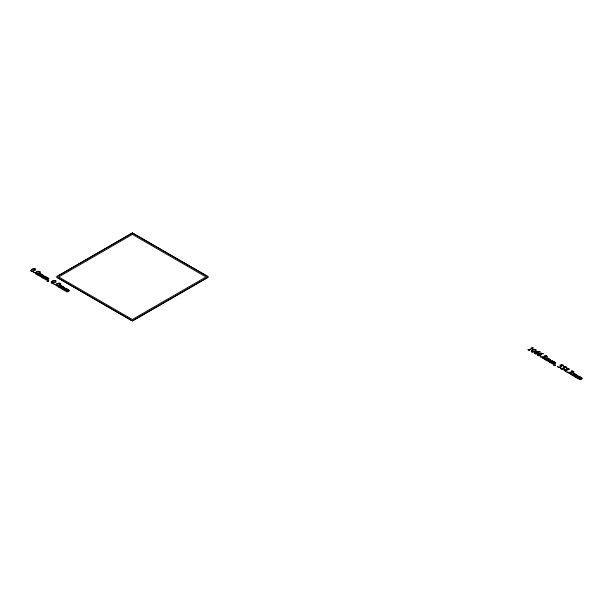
<?xml version="1.0" encoding="UTF-8"?>
<svg xmlns="http://www.w3.org/2000/svg" width="613" height="613" viewBox="0 0 613 613"><rect width="100%" height="100%" fill="white"/><g stroke="black" fill="none" stroke-linecap="round" stroke-linejoin="round"><path stroke-width="0.92" d="M132.692 233.147L132.086 233.147M57.461 277.674L131.128 320.208M133.642 233.691L207.309 276.225M132.086 320.76L132.692 320.76M131.128 233.691L57.423 276.248M207.309 277.674L133.603 320.231M31.34 270.31L31.294 271.176L32.389 271.245L35.041 269.797L35.156 268.915L33.608 268.992L31.34 270.31M35.983 272.992L35.937 273.858L37.033 273.927L39.684 272.471L39.799 271.597L38.251 271.674L35.983 272.992M51.806 282.126L51.76 282.991L52.864 283.06L55.507 281.612L55.622 280.731L54.082 280.815L51.806 282.126M56.45 284.807L56.404 285.673L57.507 285.742L60.151 284.294L60.266 283.413L58.725 283.497L56.45 284.807M531.877 350.973L531.831 351.831L532.927 351.908L535.578 350.452L535.693 349.579L534.145 349.655L531.877 350.973M557.424 366.359L557.807 367.041L559.462 367.478L561.056 367.103L561.661 366.245L560.841 365.156L561.623 364.996C562.995 366.359 564.994 365.44 562.067 364.689L559.868 365.172L560.627 365.877L560.336 367.003L558.405 367.118L557.424 366.359M560.52 368.145L560.903 368.827L562.558 369.264L564.152 368.896L564.757 368.03L563.937 366.942L564.719 366.781C566.067 368.137 568.105 367.248 565.163 366.474L563.018 366.942L563.722 367.662L563.431 368.796L561.5 368.903L560.52 368.145M533.126 347.916L529.448 350.061L529.578 350.659L527.87 349.678L528.536 349.839C532.398 349.395 530.636 346.636 533.126 347.916M42.542 274.777L44.144 275.911C43.301 277.582 40.719 277.612 41.416 276.93L43.5 275.743L43.308 275.344L42.274 275.176L40.588 276.67L39.201 275.873L41.217 275.222L41.669 274.402L40.627 274.218L38.918 275.704L37.539 274.908L38.014 274.999C38.857 274.356 41.324 272.701 40.81 274.088L42.542 274.777M47.354 277.551L48.963 278.693C48.12 280.363 45.538 280.394 46.228 279.704L48.32 278.524L48.128 278.126L47.094 277.957L45.408 279.451L44.021 278.647L46.036 278.003L46.488 277.183L45.446 276.999L43.73 278.486L42.358 277.689L42.826 277.781C43.63 277.137 46.174 275.49 45.63 276.869L47.354 277.551M63.009 286.593L64.61 287.727C63.767 289.397 61.185 289.428 61.882 288.746L63.974 287.558L63.783 287.168L62.741 286.999L61.062 288.485L59.676 287.689L61.683 287.037L62.143 286.217L61.093 286.041L59.384 287.52L58.013 286.731L58.48 286.815C59.331 286.171 61.79 284.524 61.277 285.903L63.009 286.593M67.828 289.374L69.43 290.508C68.587 292.179 66.005 292.209 66.702 291.527L68.786 290.34L68.595 289.949L67.56 289.78L65.875 291.267L64.488 290.47L66.503 289.819L66.955 288.999L65.913 288.815L64.204 290.301L62.825 289.505L63.3 289.597C64.12 288.961 66.61 287.328 66.097 288.685L67.828 289.374M549.271 359.011L550.872 360.145C550.03 361.816 547.447 361.846 548.145 361.164L550.229 359.977L550.045 359.586L549.003 359.41L547.317 360.904L545.93 360.107L547.945 359.456L548.397 358.636L547.355 358.452L545.647 359.938L544.267 359.141L544.742 359.233C545.585 358.59 548.053 356.935 547.539 358.321L549.271 359.011M554.083 361.793L555.692 362.927C554.849 364.597 552.267 364.628 552.957 363.946L555.049 362.758L554.857 362.36L553.823 362.191L552.213 363.639L550.75 362.888L552.765 362.237L553.217 361.417L552.175 361.233L550.459 362.72L549.087 361.923L549.555 362.015C550.405 361.371 552.865 359.716 552.359 361.103L554.083 361.793M575.929 374.397L577.53 375.539C576.687 377.21 574.105 377.24 574.802 376.551L576.894 375.371L576.703 374.972L575.668 374.804L573.983 376.298L572.596 375.493L574.603 374.849L575.063 374.03L574.021 373.846L572.304 375.332L570.933 374.535L571.4 374.627C572.251 373.984 574.71 372.329 574.205 373.715L575.929 374.397M580.749 377.179L582.35 378.321C581.507 379.983 578.925 380.014 579.622 379.332L581.706 378.152L581.515 377.754L580.48 377.585L578.795 379.079L577.408 378.275L579.423 377.631L579.875 376.811L578.833 376.627L577.124 378.114L575.745 377.317L576.22 377.409C577.063 376.765 579.53 375.11 579.017 376.497L580.749 377.179M48.289 281.152L47.009 281.398L48.657 281.252L48.726 280.639L47.998 280.631L48.289 281.152M555.018 365.386L553.738 365.632L555.386 365.486L555.455 364.881L554.734 364.865L555.018 365.386M542.329 356.95L541.961 357.571L543.708 358.559L544.765 358.321L545.141 357.004L546.988 356.904L547.309 356.391L545.662 355.456L544.65 355.655L544.267 356.758L542.329 356.95M564.351 369.662L563.983 370.283L565.722 371.263L566.787 371.034L567.155 369.716L569.002 369.616L569.324 369.103L567.676 368.168L566.665 368.367L566.282 369.47L564.351 369.662M568.994 372.344L568.626 372.965L570.366 373.945L571.431 373.715L571.799 372.39L573.645 372.298L573.967 371.777L572.32 370.85L571.308 371.049L570.925 372.152L568.994 372.344M34.566 272.593L33.592 272.593L34.566 272.593M55.032 284.417L54.059 284.417L55.032 284.417M541.294 356.835L540.321 356.827L541.294 356.835M567.952 372.221L566.979 372.221L567.952 372.221M545.294 355.816L545.08 356.827L546.873 356.26L545.294 355.816M567.309 368.52L567.102 369.539L568.887 368.972L567.309 368.52M571.952 371.202L571.745 372.221L573.53 371.654L571.952 371.202M544.459 357.739L543.455 358.329L542.436 357.685L544.306 356.935L544.459 357.739M566.473 370.451L565.47 371.041L564.45 370.398L566.32 369.647L566.473 370.451M571.124 373.133L570.113 373.723L569.094 373.079L570.964 372.329L571.124 373.133M538.229 352.973L536.252 354.076L534.888 353.801L534.413 352.958L535.302 351.939L537.984 351.372L540.321 351.977L536.674 352L538.229 352.973M541.325 354.758L539.348 355.869L537.984 355.594L537.509 354.743L538.398 353.724L541.08 353.157L543.417 353.77L539.777 353.785L541.325 354.758M31.807 269.23L30.65 270.371L31.087 271.252L33.317 271.383L35.684 269.873L35.332 268.831L33.424 268.617L31.807 269.23M36.451 271.911L35.293 273.053L35.73 273.934L37.96 274.065L40.328 272.555L39.975 271.513L38.067 271.291L36.451 271.911M52.274 281.045L51.117 282.187L51.561 283.068L53.783 283.198L56.151 281.696L55.806 280.647L53.898 280.432L52.274 281.045M56.917 283.727L55.76 284.869L56.204 285.75L58.427 285.88L60.794 284.371L60.449 283.329L58.542 283.114L56.917 283.727M532.345 349.893L531.187 351.034L531.624 351.908L533.854 352.038L536.222 350.536L535.869 349.494L533.961 349.272L532.345 349.893M535.67 352.383L534.919 353.065L535.111 353.716L537.409 353.042L537.21 352.322L535.67 352.383M538.766 354.176L538.015 354.85L538.206 355.509L540.505 354.827L540.306 354.107L538.766 354.176M132.385 232.971L56.204 276.953L132.385 320.936L208.566 276.953L132.385 232.971M132.385 234.419L58.679 276.976L132.347 319.503L206.052 276.953L132.385 234.419"/></g></svg>
